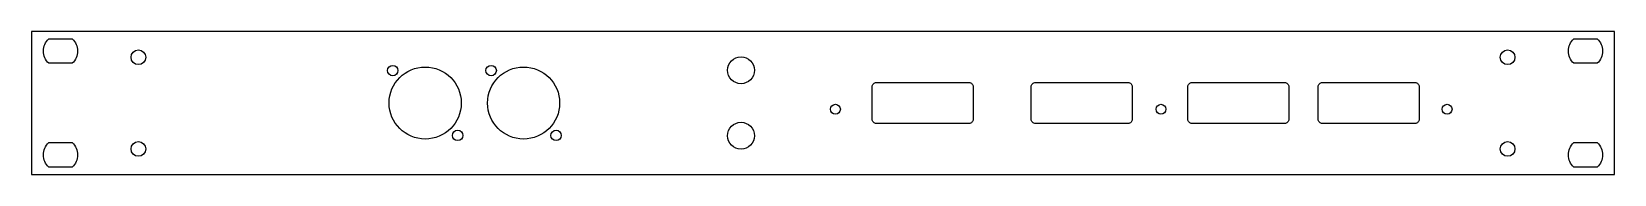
# Model space of a CAD drawing. Header units: millimetres. Extents: x -241 to 241, y -176 to -133.
import ezdxf

# ---------------------------------------------------------------- set-up
doc = ezdxf.new("R2010")
doc.units = ezdxf.units.MM
doc.layers.get('0').update_dxf_attribs({"linetype": 'CONTINUOUS'})

msp = doc.modelspace()

# ---------------------------------------------------------------- linework, layer by layer
msp.add_lwpolyline([(241.3, -176.28), (241.3, -132.63), (-241.3, -132.63), (-241.3, -176.28)], close=True)
for points in [[(-236.1, -134.83), (-228.9, -134.83, -0.426019), (-228.9, -142.33), (-236.1, -142.33, -0.426019)], [(228.9, -134.83), (236.1, -134.83, -0.426019), (236.1, -142.33), (228.9, -142.33, -0.426019)], [(16.3, -148.18), (44.51, -148.18, -0.414214), (45.81, -149.48), (45.81, -159.43, -0.414214), (44.51, -160.73), (16.3, -160.73, -0.414214), (15, -159.43), (15, -149.48, -0.414214)], [(64.8, -148.18), (93.01, -148.18, -0.414214), (94.31, -149.48), (94.31, -159.43, -0.414214), (93.01, -160.73), (64.8, -160.73, -0.414214), (63.5, -159.43), (63.5, -149.48, -0.414214)], [(140.76, -160.73), (112.55, -160.73, -0.414214), (111.25, -159.43), (111.25, -149.48, -0.414214), (112.55, -148.18), (140.76, -148.18, -0.414214), (142.06, -149.48), (142.06, -159.43, -0.414214)], [(151, -159.43), (151, -149.48, -0.414214), (152.3, -148.18), (180.51, -148.18, -0.414214), (181.81, -149.48), (181.81, -159.43, -0.414214), (180.51, -160.73), (152.3, -160.73, -0.414214)], [(-236.1, -166.58), (-228.9, -166.58, -0.426019), (-228.9, -174.08), (-236.1, -174.08, -0.426019)], [(228.9, -166.58), (236.1, -166.58, -0.426019), (236.1, -174.08), (228.9, -174.08, -0.426019)]]:
    msp.add_lwpolyline(points, format="xyb", close=True)
for centre, radius in [((-208.75, -140.48), 2.25), ((208.75, -140.48), 2.25), ((-131.2, -144.56), 1.6), ((-121.3, -154.46), 11), ((-101.2, -144.56), 1.6), ((-91.3, -154.46), 11), ((-25, -144.46), 4.1), ((3.8, -156.36), 1.5), ((103.05, -156.36), 1.5), ((190.3, -156.36), 1.5), ((-111.4, -164.36), 1.6), ((-81.4, -164.36), 1.6), ((-25, -164.46), 4.1), ((-208.75, -168.48), 2.25), ((208.75, -168.48), 2.25)]:
    msp.add_circle(centre, radius)

doc.saveas('drawing.dxf')
